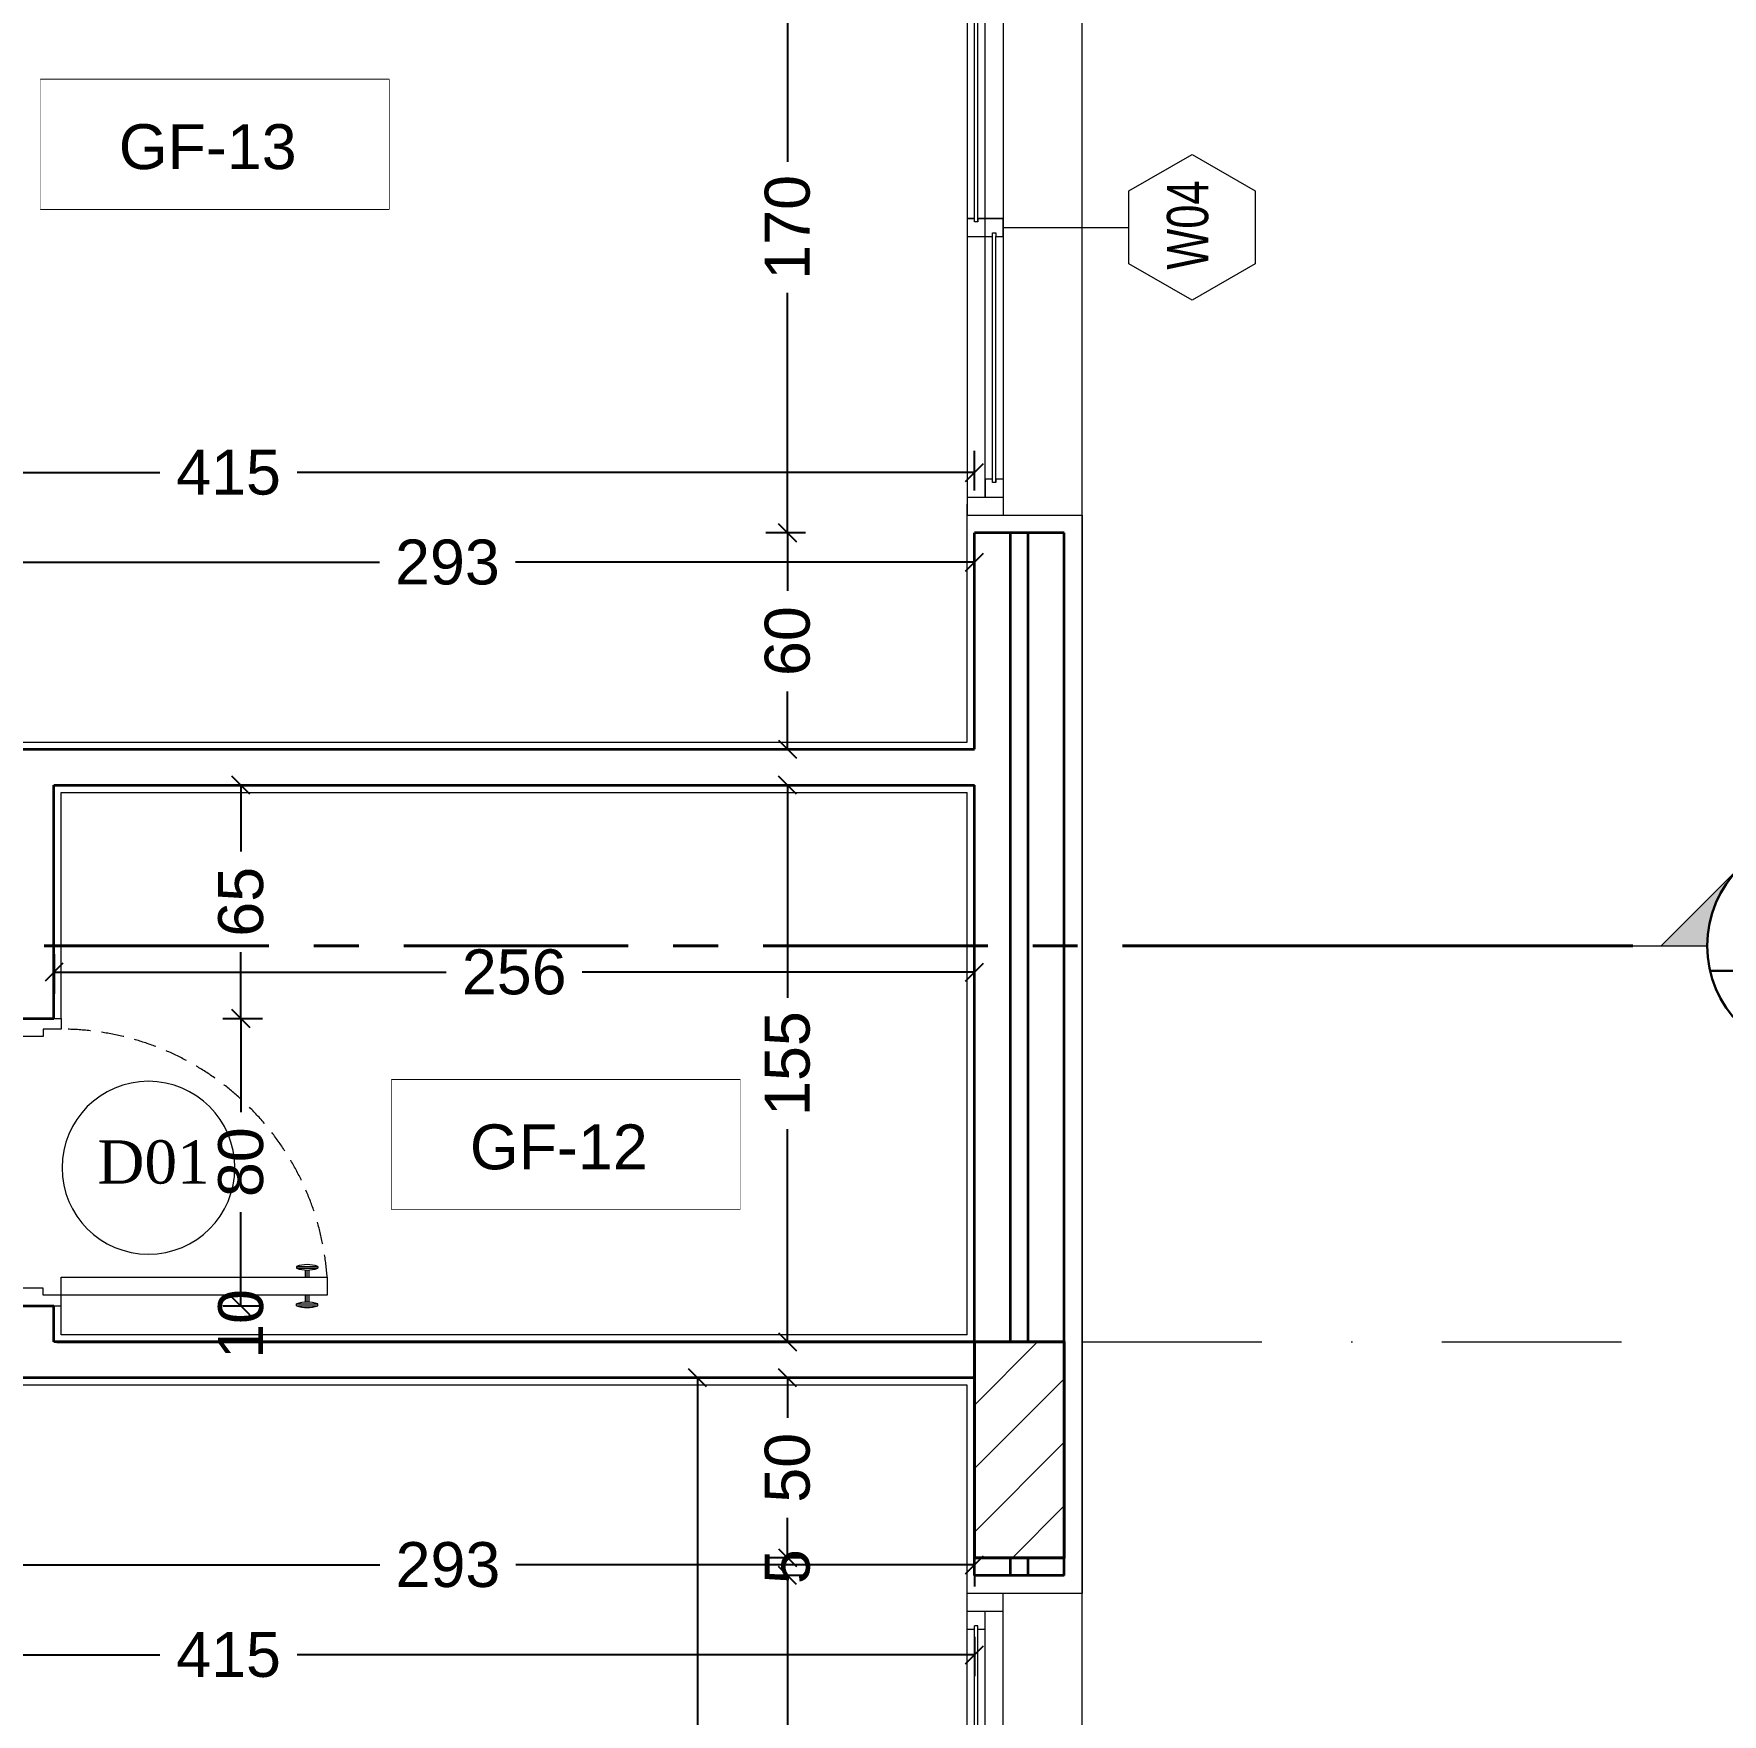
# Model space of a CAD drawing. Header units: inches. Extents: x -580639 to 179052, y 0 to 152898.
# Drawn here: x -328773 to -324075, y 129245 to 133919 of the extents above; entities that cross this region are included whole.
import ezdxf
from ezdxf.enums import TextEntityAlignment as Align

# ---------------------------------------------------------------- set-up
doc = ezdxf.new("R2010")
doc.units = ezdxf.units.IN
doc.header["$LTSCALE"] = 500
doc.header["$MEASUREMENT"] = 0
doc.set_wipeout_variables(frame=1)
for name, pattern in [('CENTER', [2, 1.25, -0.25, 0.25, -0.25]), ('DASHDOTX2', [2, 1, -0.5, 0, -0.5]), ('HIDDEN2', [0.1875, 0.125, -0.0625])]:
    doc.linetypes.add(name, pattern=pattern)
for name, color, linetype, lineweight in [('1ATEXT', 3, 'Continuous', 20), ('A-0.15', 50, 'Continuous', 15), ('A-0.2', 61, 'Continuous', 20), ('A-DOOR', 110, 'Continuous', 13), ('A-wall', 52, 'Continuous', 35), ('col', 4, 'Continuous', 40), ('DIM', 8, 'Continuous', 18), ('fini', 11, 'Continuous', 13), ('ground floor', 8, 'Continuous', 20), ('H-text atribute', 130, 'Continuous', 20), ('Room reference', 50, 'Continuous', 13), ('WIN', 3, 'Continuous', 18)]:
    doc.layers.add(name, color=color, linetype=linetype, lineweight=lineweight)
doc.layers.add('paster', color=40, linetype='Continuous')
doc.layers.add('SYSECTION', color=1, linetype='Continuous')
doc.styles.add('50', font='arial.ttf', dxfattribs={"height": 125})
doc.styles.add('CURENT', font='sanss___.ttf')
doc.styles.add('ROMANS 2', font='times.ttf')
doc.styles.get("Standard").update_dxf_attribs({"font": 'arial.ttf'})
doc.dimstyles.new('DIM', dxfattribs={"dimscale": 50, "dimtxt": 125, "dimasz": 1, "dimexe": 1.2, "dimexo": 1, "dimgap": 1, "dimtad": 0, "dimtoh": 1, "dimdec": 0, "dimlfac": 0.1, "dimrnd": 1, "dimdsep": 46, "dimtxsty": '50', "dimblk": 'OBLIQUE', "dimcen": 0.09, "dimclrt": 8, "dimadec": 0, "dimazin": 0, "dimtfac": 1, "dimtdec": 0, "dimtix": 1, "dimtofl": 0, "dimtmove": 2, "dimatfit": 2, "dimfxl": 1, "dimfxlon": 1, "dimtzin": 0, "dimarcsym": 0})

# ---------------------------------------------------------------- blocks, each defined once
blk = doc.blocks.new('window1')
at = {"layer": 'WIN'}
for p, q in [((0, 0.1), (1.6, 0.1)), ((0, 0), (0, 0.1)), ((0.05, 0), (0.05, 0.1)), ((0.775, 0.03), (0.775, 0.1)), ((0.825, 0.1), (0.775, 0.1)), ((0.775, 0.1), (0.775, 0.05)), ((0.825, 0.08), (0.825, 0.1)), ((0.825, 0.08), (0.825, 0.1)), ((1.5, 0.1), (1.5, 0.08)), ((1.55, 0), (1.55, 0.1)), ((1.55, 0.05), (1.55, 0.1)), ((1.6, 0), (1.6, 0.1)), ((1.55, 0.05), (0.05, 0.05)), ((0.05, 0.05), (0.1, 0.05)), ((0.05, 0), (0.05, 0.05)), ((0.05, 0.05), (0.1, 0.05)), ((0.05, 0), (0.05, 0.05)), ((0.1, 0.05), (0.1, 0.03)), ((0.1, 0.05), (0.1, 0.03)), ((0.825, 0.05), (0.775, 0.05)), ((0.775, 0.05), (0.775, 0.03)), ((0.815, 0.07), (0.815, 0.08)), ((0.815, 0.08), (0.825, 0.08)), ((0.825, 0.07), (0.815, 0.07)), ((1.51, 0.08), (0.825, 0.08)), ((1.51, 0.07), (0.825, 0.07)), ((0.825, 0), (0.825, 0.07)), ((0.825, 0.05), (0.825, 0.07)), ((0.825, 0), (0.825, 0.05)), ((1.5, 0.08), (1.51, 0.08)), ((1.51, 0.07), (1.5, 0.07)), ((1.5, 0.07), (1.5, 0.05)), ((1.5, 0.05), (1.55, 0.05)), ((1.51, 0.08), (1.51, 0.07)), ((0, 0), (1.6, 0)), ((0.785, 0.03), (0.09, 0.03)), ((0.1, 0.03), (0.09, 0.03)), ((0.09, 0.03), (0.09, 0.02)), ((0.1, 0.03), (0.09, 0.03)), ((0.09, 0.03), (0.09, 0.02)), ((0.785, 0.02), (0.09, 0.02)), ((0.09, 0.02), (0.1, 0.02)), ((0.09, 0.02), (0.1, 0.02)), ((0.1, 0.02), (0.1, 0)), ((0.1, 0.02), (0.1, 0)), ((0.775, 0.03), (0.785, 0.03)), ((0.775, 0), (0.775, 0.02)), ((0.785, 0.02), (0.775, 0.02)), ((0.775, 0.02), (0.775, 0)), ((0.775, 0), (0.825, 0)), ((0.785, 0.03), (0.785, 0.02)), ((0.1, 0), (0.05, 0)), ((0.1, 0), (0.05, 0)), ((1.5999, 0), (1.5699, 0))]:
    blk.add_line(p, q, dxfattribs=at)
blk = doc.blocks.new('win')
at = {"layer": 'WIN'}
for p, q in [((-725, 35), (675, 35)), ((-725, 35), (-725, -65)), ((-675, 35), (-675, -65)), ((-635, 15), (-40, 15)), ((-635, 15), (-635, 5)), ((-635, 5), (-50, 5)), ((-635, 5), (-40, 5)), ((-625, 35), (-625, 15)), ((-625, 5), (-625, -15)), ((-50, 15), (-50, 35)), ((-50, -65), (-50, 5)), ((-40, 5), (-40, 15)), ((0, -35), (0, 35)), ((625, 35), (625, -65)), ((675, 35), (675, -65)), ((-675, -15), (-50, -15)), ((-50, -15), (625, -15)), ((-10, -35), (585, -35)), ((-10, -35), (585, -35)), ((-10, -45), (-10, -35)), ((-10, -45), (585, -45)), ((0, -65), (0, -45)), ((575, -15), (575, -35)), ((575, -45), (575, -65)), ((585, -35), (585, -45)), ((-725, -65), (675, -65))]:
    blk.add_line(p, q, dxfattribs=at)
blk = doc.blocks.new('_Oblique')
at = {"color": 0, "linetype": 'ByBlock', "lineweight": -2}
blk.add_line((-0.5, -0.5), (0.5, 0.5), dxfattribs=at)
blk = doc.blocks.new('*D1108')
at = {"layer": 'Defpoints', "color": 0, "transparency": 16777216}
for p in [(-326155.7, 134230.5), (-326675.7, 132530.5), (-326155.7, 132530.5)]:
    blk.add_point(p, dxfattribs=at)
at = {"layer": 'DIM', "color": 0, "lineweight": -2, "transparency": 16777216}
for p, q in [((-326625.7, 134230.5), (-326735.7, 134230.5)), ((-326675.7, 134230.5), (-326675.7, 133562.5)), ((-326675.7, 132530.5), (-326675.7, 133198.5)), ((-326625.7, 132530.5), (-326735.7, 132530.5))]:
    blk.add_line(p, q, dxfattribs=at)
at = {"layer": 'DIM', "color": 0, "lineweight": -2, "transparency": 16777216, "xscale": 50, "yscale": 50, "zscale": 50}
for p, rotation in [((-326675.7, 134230.5), 90), ((-326675.7, 132530.5), 270)]:
    blk.add_blockref('_Oblique', p, dxfattribs=dict(at, rotation=rotation))
at = {"layer": 'DIM', "color": 8, "transparency": 16777216, "insert": (-326675.7, 133380.5), "char_height": 125, "attachment_point": 5, "rotation": 90, "style": '50'}
blk.add_mtext('170', dxfattribs=at)
blk = doc.blocks.new('*D1109')
at = {"layer": 'Defpoints', "color": 0, "transparency": 16777216}
for p in [(-326675.7, 132530.5), (-326155.7, 132530.5), (-326155.7, 131928.9)]:
    blk.add_point(p, dxfattribs=at)
at = {"layer": 'DIM', "color": 0, "lineweight": -2, "transparency": 16777216}
for p, q in [((-326625.7, 132530.5), (-326735.7, 132530.5)), ((-326675.7, 132530.5), (-326675.7, 132369.3)), ((-326675.7, 131928.9), (-326675.7, 132090)), ((-326625.7, 131928.9), (-326735.7, 131928.9))]:
    blk.add_line(p, q, dxfattribs=at)
at = {"layer": 'DIM', "color": 0, "lineweight": -2, "transparency": 16777216, "xscale": 50, "yscale": 50, "zscale": 50}
for p, rotation in [((-326675.7, 132530.5), 90), ((-326675.7, 131928.9), 270)]:
    blk.add_blockref('_Oblique', p, dxfattribs=dict(at, rotation=rotation))
at = {"layer": 'DIM', "color": 8, "transparency": 16777216, "insert": (-326675.7, 132229.7), "char_height": 125, "attachment_point": 5, "rotation": 90, "style": '50'}
blk.add_mtext('60', dxfattribs=at)
blk = doc.blocks.new('*D1110')
at = {"layer": 'Defpoints', "color": 0, "transparency": 16777216}
for p in [(-329087.9, 132448.9), (-329087.9, 131928.9), (-326155.7, 131928.9)]:
    blk.add_point(p, dxfattribs=at)
at = {"layer": 'DIM', "color": 0, "lineweight": -2, "transparency": 16777216}
for p, q in [((-329087.9, 132398.9), (-329087.9, 132508.9)), ((-326155.7, 132398.9), (-326155.7, 132508.9)), ((-329087.9, 132448.9), (-327811, 132448.9)), ((-326155.7, 132448.9), (-327432.7, 132448.9))]:
    blk.add_line(p, q, dxfattribs=at)
at = {"layer": 'DIM', "color": 0, "lineweight": -2, "transparency": 16777216, "xscale": 50, "yscale": 50, "zscale": 50, "rotation": 180}
blk.add_blockref('_Oblique', (-329087.9, 132448.9), dxfattribs=at)
at = {"layer": 'DIM', "color": 0, "lineweight": -2, "transparency": 16777216, "xscale": 50, "yscale": 50, "zscale": 50}
blk.add_blockref('_Oblique', (-326155.7, 132448.9), dxfattribs=at)
at = {"layer": 'DIM', "color": 8, "transparency": 16777216, "insert": (-327621.8, 132448.9), "char_height": 125, "attachment_point": 5, "style": '50'}
blk.add_mtext('293', dxfattribs=at)
blk = doc.blocks.new('*D1090')
at = {"layer": 'Defpoints', "color": 0, "transparency": 16777216}
for p in [(-330305.7, 132698.9), (-330305.7, 131928.9), (-326155.7, 131928.9)]:
    blk.add_point(p, dxfattribs=at)
at = {"layer": 'DIM', "color": 0, "lineweight": -2, "transparency": 16777216}
for p, q in [((-330305.7, 132648.9), (-330305.7, 132758.9)), ((-326155.7, 132648.9), (-326155.7, 132758.9)), ((-330305.7, 132698.9), (-328421.8, 132698.9)), ((-326155.7, 132698.9), (-328039.6, 132698.9))]:
    blk.add_line(p, q, dxfattribs=at)
at = {"layer": 'DIM', "color": 0, "lineweight": -2, "transparency": 16777216, "xscale": 50, "yscale": 50, "zscale": 50, "rotation": 180}
blk.add_blockref('_Oblique', (-330305.7, 132698.9), dxfattribs=at)
at = {"layer": 'DIM', "color": 0, "lineweight": -2, "transparency": 16777216, "xscale": 50, "yscale": 50, "zscale": 50}
blk.add_blockref('_Oblique', (-326155.7, 132698.9), dxfattribs=at)
at = {"layer": 'DIM', "color": 8, "transparency": 16777216, "insert": (-328230.7, 132698.9), "char_height": 125, "attachment_point": 5, "style": '50'}
blk.add_mtext('415', dxfattribs=at)
blk = doc.blocks.new('*D1113')
at = {"layer": 'Defpoints', "color": 0, "transparency": 16777216}
for p in [(-328716.3, 131828.9), (-326155.7, 131828.9), (-328716.3, 131308.9)]:
    blk.add_point(p, dxfattribs=at)
at = {"layer": 'DIM', "color": 0, "lineweight": -2, "transparency": 16777216}
for p, q in [((-328716.3, 131358.9), (-328716.3, 131248.9)), ((-326155.7, 131358.9), (-326155.7, 131248.9)), ((-328716.3, 131308.9), (-327625.1, 131308.9)), ((-326155.7, 131308.9), (-327246.9, 131308.9))]:
    blk.add_line(p, q, dxfattribs=at)
at = {"layer": 'DIM', "color": 0, "lineweight": -2, "transparency": 16777216, "xscale": 50, "yscale": 50, "zscale": 50, "rotation": 180}
blk.add_blockref('_Oblique', (-328716.3, 131308.9), dxfattribs=at)
at = {"layer": 'DIM', "color": 0, "lineweight": -2, "transparency": 16777216, "xscale": 50, "yscale": 50, "zscale": 50}
blk.add_blockref('_Oblique', (-326155.7, 131308.9), dxfattribs=at)
at = {"layer": 'DIM', "color": 8, "transparency": 16777216, "insert": (-327436, 131308.9), "char_height": 125, "attachment_point": 5, "style": '50'}
blk.add_mtext('256', dxfattribs=at)
blk = doc.blocks.new('*D1114')
at = {"layer": 'Defpoints', "color": 0, "transparency": 16777216}
for p in [(-326675.7, 131828.9), (-326155.7, 131828.9), (-326155.7, 130280.5)]:
    blk.add_point(p, dxfattribs=at)
at = {"layer": 'DIM', "color": 0, "lineweight": -2, "transparency": 16777216}
for p, q in [((-326625.7, 131828.9), (-326735.7, 131828.9)), ((-326675.7, 131828.9), (-326675.7, 131237.4)), ((-326675.7, 130280.5), (-326675.7, 130872)), ((-326625.7, 130280.5), (-326735.7, 130280.5))]:
    blk.add_line(p, q, dxfattribs=at)
at = {"layer": 'DIM', "color": 0, "lineweight": -2, "transparency": 16777216, "xscale": 50, "yscale": 50, "zscale": 50}
for p, rotation in [((-326675.7, 131828.9), 90), ((-326675.7, 130280.5), 270)]:
    blk.add_blockref('_Oblique', p, dxfattribs=dict(at, rotation=rotation))
at = {"layer": 'DIM', "color": 8, "transparency": 16777216, "insert": (-326675.7, 131054.7), "char_height": 125, "attachment_point": 5, "rotation": 90, "style": '50'}
blk.add_mtext('155', dxfattribs=at)
blk = doc.blocks.new('*D1115')
at = {"layer": 'Defpoints', "color": 0, "transparency": 16777216}
for p in [(-328716.3, 131828.9), (-328196.3, 131828.9), (-328716.3, 131180.5)]:
    blk.add_point(p, dxfattribs=at)
at = {"layer": 'DIM', "color": 0, "lineweight": -2, "transparency": 16777216}
for p, q in [((-328246.3, 131828.9), (-328136.3, 131828.9)), ((-328196.3, 131828.9), (-328196.3, 131645)), ((-328196.3, 131180.5), (-328196.3, 131364.3)), ((-328246.3, 131180.5), (-328136.3, 131180.5))]:
    blk.add_line(p, q, dxfattribs=at)
at = {"layer": 'DIM', "color": 0, "lineweight": -2, "transparency": 16777216, "xscale": 50, "yscale": 50, "zscale": 50}
for p, rotation in [((-328196.3, 131828.9), 90), ((-328196.3, 131180.5), 270)]:
    blk.add_blockref('_Oblique', p, dxfattribs=dict(at, rotation=rotation))
at = {"layer": 'DIM', "color": 8, "transparency": 16777216, "insert": (-328196.3, 131504.7), "char_height": 125, "attachment_point": 5, "rotation": 90, "style": '50'}
blk.add_mtext('65', dxfattribs=at)
blk = doc.blocks.new('*D1116')
at = {"layer": 'Defpoints', "color": 0, "transparency": 16777216}
for p in [(-328696.3, 131180.5), (-328196.3, 131180.5), (-328696.3, 130380.5)]:
    blk.add_point(p, dxfattribs=at)
at = {"layer": 'DIM', "color": 0, "lineweight": -2, "transparency": 16777216}
for p, q in [((-328246.3, 131180.5), (-328136.3, 131180.5)), ((-328196.3, 131180.5), (-328196.3, 130919.9)), ((-328196.3, 130380.5), (-328196.3, 130641.1)), ((-328246.3, 130380.5), (-328136.3, 130380.5))]:
    blk.add_line(p, q, dxfattribs=at)
at = {"layer": 'DIM', "color": 0, "lineweight": -2, "transparency": 16777216, "xscale": 50, "yscale": 50, "zscale": 50}
for p, rotation in [((-328196.3, 131180.5), 90), ((-328196.3, 130380.5), 270)]:
    blk.add_blockref('_Oblique', p, dxfattribs=dict(at, rotation=rotation))
at = {"layer": 'DIM', "color": 8, "transparency": 16777216, "insert": (-328196.3, 130780.5), "char_height": 125, "attachment_point": 5, "rotation": 90, "style": '50'}
blk.add_mtext('80', dxfattribs=at)
blk = doc.blocks.new('*D1117')
at = {"layer": 'Defpoints', "color": 0, "transparency": 16777216}
for p in [(-328716.3, 130380.5), (-328196.3, 130380.5), (-328716.3, 130280.5)]:
    blk.add_point(p, dxfattribs=at)
at = {"layer": 'DIM', "color": 0, "lineweight": -2, "transparency": 16777216}
for p, q in [((-328246.3, 130380.5), (-328136.3, 130380.5)), ((-328246.3, 130280.5), (-328136.3, 130280.5))]:
    blk.add_line(p, q, dxfattribs=at)
at = {"layer": 'DIM', "color": 8, "transparency": 16777216, "insert": (-328196.3, 130330.5), "char_height": 125, "attachment_point": 5, "rotation": 90, "style": '50'}
blk.add_mtext('10', dxfattribs=at)
blk = doc.blocks.new('*D1122')
at = {"layer": 'Defpoints', "color": 0, "transparency": 16777216}
for p in [(-326675.7, 129630.5), (-326155.7, 129630.5), (-326155.7, 128130.5)]:
    blk.add_point(p, dxfattribs=at)
at = {"layer": 'DIM', "color": 0, "lineweight": -2, "transparency": 16777216}
for p, q in [((-326625.7, 129630.5), (-326735.7, 129630.5)), ((-326675.7, 129630.5), (-326675.7, 129062.5)), ((-326675.7, 128130.5), (-326675.7, 128698.5)), ((-326625.7, 128130.5), (-326735.7, 128130.5))]:
    blk.add_line(p, q, dxfattribs=at)
at = {"layer": 'DIM', "color": 0, "lineweight": -2, "transparency": 16777216, "xscale": 50, "yscale": 50, "zscale": 50}
for p, rotation in [((-326675.7, 129630.5), 90), ((-326675.7, 128130.5), 270)]:
    blk.add_blockref('_Oblique', p, dxfattribs=dict(at, rotation=rotation))
at = {"layer": 'DIM', "color": 8, "transparency": 16777216, "insert": (-326675.7, 128880.5), "char_height": 125, "attachment_point": 5, "rotation": 90, "style": '50'}
blk.add_mtext('150', dxfattribs=at)
blk = doc.blocks.new('*D1123')
at = {"layer": 'Defpoints', "color": 0, "transparency": 16777216}
for p in [(-326675.7, 129680.5), (-326155.7, 129680.5), (-326155.7, 129630.5)]:
    blk.add_point(p, dxfattribs=at)
at = {"layer": 'DIM', "color": 0, "lineweight": -2, "transparency": 16777216}
for p, q in [((-326625.7, 129680.5), (-326735.7, 129680.5)), ((-326625.7, 129630.5), (-326735.7, 129630.5))]:
    blk.add_line(p, q, dxfattribs=at)
at = {"layer": 'DIM', "color": 8, "transparency": 16777216, "insert": (-326675.7, 129655.5), "char_height": 125, "attachment_point": 5, "rotation": 90, "style": '50'}
blk.add_mtext('5', dxfattribs=at)
blk = doc.blocks.new('*D1124')
at = {"layer": 'Defpoints', "color": 0, "transparency": 16777216}
for p in [(-326675.7, 130180.5), (-326155.7, 130180.5), (-326155.7, 129680.5)]:
    blk.add_point(p, dxfattribs=at)
at = {"layer": 'DIM', "color": 0, "lineweight": -2, "transparency": 16777216}
for p, q in [((-326625.7, 130180.5), (-326735.7, 130180.5)), ((-326675.7, 130180.5), (-326675.7, 130069.8)), ((-326675.7, 129680.5), (-326675.7, 129791.2)), ((-326625.7, 129680.5), (-326735.7, 129680.5))]:
    blk.add_line(p, q, dxfattribs=at)
at = {"layer": 'DIM', "color": 0, "lineweight": -2, "transparency": 16777216, "xscale": 50, "yscale": 50, "zscale": 50}
for p, rotation in [((-326675.7, 130180.5), 90), ((-326675.7, 129680.5), 270)]:
    blk.add_blockref('_Oblique', p, dxfattribs=dict(at, rotation=rotation))
at = {"layer": 'DIM', "color": 8, "transparency": 16777216, "insert": (-326675.7, 129930.5), "char_height": 125, "attachment_point": 5, "rotation": 90, "style": '50'}
blk.add_mtext('50', dxfattribs=at)
blk = doc.blocks.new('*D1092')
at = {"layer": 'Defpoints', "color": 0, "transparency": 16777216}
for p in [(-326925.7, 130180.5), (-326155.7, 130180.5), (-326155.7, 126630.5)]:
    blk.add_point(p, dxfattribs=at)
at = {"layer": 'DIM', "color": 0, "lineweight": -2, "transparency": 16777216}
for p, q in [((-326875.7, 130180.5), (-326985.7, 130180.5)), ((-326925.7, 130180.5), (-326925.7, 128594)), ((-326925.7, 126630.5), (-326925.7, 128217)), ((-326875.7, 126630.5), (-326985.7, 126630.5))]:
    blk.add_line(p, q, dxfattribs=at)
at = {"layer": 'DIM', "color": 0, "lineweight": -2, "transparency": 16777216, "xscale": 50, "yscale": 50, "zscale": 50}
for p, rotation in [((-326925.7, 130180.5), 90), ((-326925.7, 126630.5), 270)]:
    blk.add_blockref('_Oblique', p, dxfattribs=dict(at, rotation=rotation))
at = {"layer": 'DIM', "color": 8, "transparency": 16777216, "insert": (-326925.7, 128405.5), "char_height": 125, "attachment_point": 5, "rotation": 90, "style": '50'}
blk.add_mtext('355', dxfattribs=at)
blk = doc.blocks.new('*D1125')
at = {"layer": 'Defpoints', "color": 0, "transparency": 16777216}
for p in [(-329084.9, 130180.5), (-326155.7, 130180.5), (-329084.9, 129660.5)]:
    blk.add_point(p, dxfattribs=at)
at = {"layer": 'DIM', "color": 0, "lineweight": -2, "transparency": 16777216}
for p, q in [((-329084.9, 129710.5), (-329084.9, 129600.5)), ((-326155.7, 129710.5), (-326155.7, 129600.5)), ((-329084.9, 129660.5), (-327809.4, 129660.5)), ((-326155.7, 129660.5), (-327431.1, 129660.5))]:
    blk.add_line(p, q, dxfattribs=at)
at = {"layer": 'DIM', "color": 0, "lineweight": -2, "transparency": 16777216, "xscale": 50, "yscale": 50, "zscale": 50, "rotation": 180}
blk.add_blockref('_Oblique', (-329084.9, 129660.5), dxfattribs=at)
at = {"layer": 'DIM', "color": 0, "lineweight": -2, "transparency": 16777216, "xscale": 50, "yscale": 50, "zscale": 50}
blk.add_blockref('_Oblique', (-326155.7, 129660.5), dxfattribs=at)
at = {"layer": 'DIM', "color": 8, "transparency": 16777216, "insert": (-327620.3, 129660.5), "char_height": 125, "attachment_point": 5, "style": '50'}
blk.add_mtext('293', dxfattribs=at)
blk = doc.blocks.new('*D1128')
at = {"layer": 'Defpoints', "color": 0, "transparency": 16777216}
for p in [(-326155.7, 129630.5), (-330305.7, 129480.5), (-330305.7, 129410.5)]:
    blk.add_point(p, dxfattribs=at)
at = {"layer": 'DIM', "color": 0, "lineweight": -2, "transparency": 16777216}
for p, q in [((-326155.7, 129460.5), (-326155.7, 129350.5)), ((-330305.7, 129430.5), (-330305.7, 129350.5)), ((-330305.7, 129410.5), (-328421.8, 129410.5)), ((-326155.7, 129410.5), (-328039.6, 129410.5))]:
    blk.add_line(p, q, dxfattribs=at)
at = {"layer": 'DIM', "color": 0, "lineweight": -2, "transparency": 16777216, "xscale": 50, "yscale": 50, "zscale": 50, "rotation": 180}
blk.add_blockref('_Oblique', (-330305.7, 129410.5), dxfattribs=at)
at = {"layer": 'DIM', "color": 0, "lineweight": -2, "transparency": 16777216, "xscale": 50, "yscale": 50, "zscale": 50}
blk.add_blockref('_Oblique', (-326155.7, 129410.5), dxfattribs=at)
at = {"layer": 'DIM', "color": 8, "transparency": 16777216, "insert": (-328230.7, 129410.5), "char_height": 125, "attachment_point": 5, "style": '50'}
blk.add_mtext('415', dxfattribs=at)
blk = doc.blocks.new('WIND')
at = {"layer": 'Room reference', "ltscale": 1000}
blk.add_lwpolyline([(0.4025, -0.0018), (0.2969, 0.1812), (0.0857, 0.1812), (-0.0199, -0.0018), (0.0857, -0.1847), (0.2969, -0.1847)], close=True, dxfattribs=at)
blk.add_attdef('001', text='', height=0.12, dxfattribs=at).set_placement((0.1979, 0.0114), align=Align.MIDDLE_CENTER)
blk = doc.blocks.new('DOOR SYME')
at = {"layer": 'Room reference'}
blk.add_circle((0, 0), 240.4, dxfattribs=at)
at = {"layer": 'Room reference', "style": 'ROMANS 2'}
blk.add_attdef('D01', (-144.8, -44), '', height=120.2, rotation=360, dxfattribs=at)
blk = doc.blocks.new('SYSECTON011')
at = {"layer": '1ATEXT'}
h = blk.add_hatch(color=256, dxfattribs=at)
edge = h.paths.add_edge_path()
edge.add_ellipse((128.37, 0), major_axis=(0, -21.89), ratio=1, start_angle=90.0017, end_angle=270.0017)
edge.add_line((106.48, 0), (97.33, 0))
edge.add_line((97.33, 0), (128.37, 31.04))
edge.add_line((128.37, 31.04), (159.4, 0))
edge.add_line((159.4, 0), (150.26, 0))
for p, q in [((97.33, 0), (128.37, 31.04)), ((159.4, 0), (128.37, 31.04)), ((91.73, 0), (106.48, 0)), ((150.26, 0), (159.4, 0))]:
    blk.add_line(p, q, dxfattribs=at)
at = {"layer": '1ATEXT', "linetype": 'CENTER', "lineweight": 40}
blk.add_line((0, 0), (91.73, 0), dxfattribs=at)
at = {"layer": '1ATEXT', "color": 4, "lineweight": 30}
blk.add_line((107.03, -4.92), (149.7, -4.92), dxfattribs=at)
blk.add_ellipse((128.37, 0), major_axis=(0, -21.89), ratio=1, start_param=-1.570767, end_param=4.712418, dxfattribs=at)
at = {"layer": '1ATEXT', "color": 4, "style": 'CURENT'}
for tag, height, p in [('A', 18, (127.41, 8.43)), ('AR000', 8, (128.34, -9.81))]:
    blk.add_attdef(tag, text='', height=height, dxfattribs=at).set_placement(p, align=Align.MIDDLE)
blk = doc.blocks.new('SECTIO B-B')
at = {"layer": 'col', "linetype": 'CENTER'}
blk.add_line((-18370, 0), (-1746.5, 0), dxfattribs=at)
at = {"layer": 'SYSECTION'}
ref = blk.add_blockref('SYSECTON011', (-2238.8, 0), dxfattribs=dict(at, xscale=14.04466159001456, yscale=14.04466159001456, zscale=14.04466159001456))
ref.add_attrib('A', 'B', dxfattribs={"color": 4, "height": 252.8, "style": 'CURENT'}).set_placement((-449.4, 118.4), align=Align.MIDDLE)
ref.add_attrib('AR000', 'A-9', dxfattribs={"color": 4, "height": 112.36, "style": 'CURENT'}).set_placement((-436.3, -137.7), align=Align.MIDDLE)

msp = doc.modelspace()

# ---------------------------------------------------------------- hatches: boundary and pattern name
at = {"layer": 'DIM', "transparency": 33554503}
h = msp.add_hatch(dxfattribs=at)
h.set_pattern_fill('ANSI31', color=256, scale=1000)
h.paths.add_polyline_path([(-329805.714, 135380.485), (-330405.714, 135380.485), (-330405.714, 135130.485), (-329805.714, 135130.485)])
h.paths.add_polyline_path([(-325905.714, 135380.485), (-326155.714, 135380.485), (-326155.714, 134780.485), (-325905.714, 134780.485)])
h.paths.add_polyline_path([(-325905.714, 130280.485), (-326155.714, 130280.485), (-326155.714, 129680.485), (-325905.714, 129680.485)])
h.paths.add_polyline_path([(-325905.714, 126630.485), (-326505.714, 126630.485), (-326505.714, 126380.485), (-325905.714, 126380.485)])
h.paths.add_polyline_path([(-329805.714, 126630.485), (-330405.714, 126630.485), (-330405.714, 126380.485), (-329805.714, 126380.485)])
h.paths.add_polyline_path([(-335805.714, 126630.485), (-336405.714, 126630.485), (-336405.714, 126380.485), (-335805.714, 126380.485)])

# ---------------------------------------------------------------- linework, layer by layer
at = {"layer": 'A-0.15'}
msp.add_line((-325855.714, 132580.485), (-325855.714, 134180.485), dxfattribs=at)
at = {"layer": 'A-0.2'}
msp.add_line((-325855.714, 128180.485), (-325855.714, 129580.485), dxfattribs=at)
at = {"layer": 'A-DOOR'}
for p, q in [((-328042.057, 130490.488), (-328042.057, 130485.488)), ((-328042.057, 130490.488), (-327982.057, 130490.48)), ((-328042.057, 130485.488), (-327982.057, 130485.48)), ((-328016.56, 130460.485), (-328016.558, 130480.594)), ((-328011.56, 130460.484), (-328011.558, 130480.486)), ((-328006.56, 130460.484), (-328006.558, 130480.647)), ((-327982.057, 130490.48), (-327982.057, 130485.48)), ((-328016.569, 130391.155), (-328016.566, 130411.265)), ((-328011.569, 130391.263), (-328011.566, 130411.264)), ((-328006.569, 130391.1), (-328006.566, 130411.263)), ((-328042.07, 130381.268), (-328042.069, 130386.268)), ((-328042.07, 130381.268), (-327982.07, 130381.26)), ((-328042.069, 130386.268), (-327982.069, 130386.26)), ((-327982.07, 130381.26), (-327982.069, 130386.26))]:
    msp.add_line(p, q, dxfattribs=at)
for points in [[(-328696.314, 131180.485), (-328696.314, 131150.485), (-328746.314, 131150.485), (-328746.314, 131130.485), (-328836.314, 131130.485), (-328836.314, 131180.485), (-328696.314, 131180.485)], [(-328696.314, 130380.485), (-328696.314, 130410.485), (-328746.314, 130410.485), (-328746.314, 130430.485), (-328836.314, 130430.485), (-328836.314, 130380.485), (-328696.314, 130380.485)]]:
    msp.add_lwpolyline(points, dxfattribs=at)
msp.add_lwpolyline([(-328696.314, 130460.485), (-327956.314, 130460.485), (-327956.314, 130410.485), (-328696.314, 130410.485)], close=True, dxfattribs=at)
at = {"layer": 'A-DOOR', "linetype": 'HIDDEN2'}
msp.add_arc((-328697.553, 130407.345), 743.141, 4.100595, 89.904471, dxfattribs=at)
at = {"layer": 'A-DOOR'}
for centre, start, end in [((-328012.068, 130402.984), 71.067969, 108.917258), ((-328012.046, 130572.984), 251.067969, 288.917258), ((-328012.059, 130468.764), 251.067969, 288.917258), ((-328012.081, 130298.764), 71.067969, 108.917258)]:
    msp.add_arc(centre, 92.5, start, end, dxfattribs=at)
at = {"layer": 'A-wall'}
for p, q in [((-326155.714, 131928.885), (-326155.714, 132530.485)), ((-325905.714, 132530.485), (-326155.714, 132530.485)), ((-326055.714, 130280.485), (-326055.714, 132530.485)), ((-326005.714, 130280.485), (-326005.714, 132530.485)), ((-325905.714, 129630.485), (-325905.714, 132530.485)), ((-329087.914, 131928.885), (-326155.714, 131928.885)), ((-328716.314, 131828.885), (-326155.714, 131828.885)), ((-328716.314, 131180.485), (-328716.314, 131828.885)), ((-326155.714, 130280.485), (-326155.714, 131828.885)), ((-328816.314, 131180.485), (-328716.314, 131180.485)), ((-326155.714, 130280.485), (-326155.714, 130805.785)), ((-325905.714, 129630.485), (-325905.714, 130805.785)), ((-325905.714, 129630.485), (-325905.714, 130805.785)), ((-328816.314, 130380.485), (-328716.314, 130380.485)), ((-328716.314, 130280.485), (-328716.314, 130380.485)), ((-326155.714, 130280.485), (-328716.314, 130280.485)), ((-328708.514, 130280.485), (-326155.714, 130280.485)), ((-326155.714, 130180.485), (-329084.856, 130180.485)), ((-326155.714, 129630.485), (-326155.714, 130180.485)), ((-326155.714, 129630.485), (-326155.714, 130180.485)), ((-326055.714, 129630.485), (-326055.714, 129680.485)), ((-326005.714, 129630.485), (-326005.714, 129680.485)), ((-326005.714, 129630.485), (-326005.714, 129680.485)), ((-325905.714, 129630.485), (-326155.714, 129630.485))]:
    msp.add_line(p, q, dxfattribs=at)
at = {"layer": 'col'}
msp.add_lwpolyline([(-326155.714, 129680.485), (-326155.714, 130280.485), (-325905.714, 130280.485), (-325905.714, 129680.485)], close=True, dxfattribs=at)
at = {"layer": 'fini'}
for p, q in [((-326175.714, 132530.485), (-326175.714, 132580.485)), ((-326175.714, 132580.485), (-325855.714, 132580.485)), ((-325855.714, 132580.485), (-325855.714, 129580.485)), ((-326175.714, 131948.885), (-326175.714, 132530.485)), ((-329087.914, 131948.885), (-326175.714, 131948.885)), ((-328696.314, 131808.885), (-326175.714, 131808.885)), ((-328696.314, 131180.485), (-328696.314, 131808.885)), ((-326175.714, 130300.485), (-326175.714, 131808.885)), ((-326005.714, 130280.485), (-326005.714, 130805.785)), ((-328696.314, 130300.485), (-328696.314, 130380.485)), ((-326175.714, 130300.485), (-328696.314, 130300.485)), ((-326175.714, 130160.485), (-329084.856, 130160.485)), ((-326175.714, 129605.485), (-326175.714, 130160.485)), ((-326175.714, 129580.485), (-326175.714, 129605.485)), ((-325855.714, 129580.485), (-326175.714, 129580.485))]:
    msp.add_line(p, q, dxfattribs=at)
at = {"layer": 'ground floor', "linetype": 'DASHDOTX2'}
msp.add_line((-325855.714, 130280.485), (-324196.453, 130280.485), dxfattribs=at)
at = {"layer": 'Room reference'}
msp.add_line((-326075.714, 133380.48), (-325725.714, 133380.48), dxfattribs=at)
for points in [[(-328753.868, 133431.363), (-327784.018, 133431.363), (-327784.018, 133791.363), (-328753.868, 133791.363)], [(-327777.073, 130649.445), (-326807.223, 130649.445), (-326807.223, 131009.445), (-327777.073, 131009.445)]]:
    msp.add_lwpolyline(points, close=True, dxfattribs=at)

# ---------------------------------------------------------------- block references
at = {"layer": 'fini', "xscale": -1, "rotation": 270}
msp.add_blockref('win', (-326110.714, 128905.485), dxfattribs=at)
at = {"layer": 'paster', "xscale": 1000, "yscale": 1000, "zscale": 1000, "rotation": 270}
msp.add_blockref('window1', (-326175.714, 134180.485), dxfattribs=at)
at = {"layer": 'Room reference'}
ref = msp.add_blockref('WIND', (-325551.807, 133564.153, 0), dxfattribs=dict(at, xscale=-959.999999999861, yscale=959.999999999861, zscale=959.999999999861, rotation=90.00000675015978))
ref.add_attrib('001', 'W04', dxfattribs={"layer": 'H-text atribute', "ltscale": 1000, "height": 115.2, "rotation": 90.000007, "width": 0.75}).set_placement((-325562.713, 133386.999, 0), align=Align.MIDDLE_CENTER)
at = {"layer": 'Room reference', "color": 2}
ref = msp.add_blockref('DOOR SYME', (-328453.612, 130764.967), dxfattribs=dict(at, xscale=-1))
ref.add_attrib('D01', 'D01', (-328595.835, 130720.993), dxfattribs={"height": 120.211, "style": 'ROMANS 2'})

# ---------------------------------------------------------------- dimensions: what is measured, and where the dimension line sits
at = {"layer": 'DIM'}
for base, p1, p2, angle, picture, middle in [((-326675.714, 132530.485), (-326155.714, 134230.485), (-326155.714, 132530.485), 90, '*D1108', (-326675.714, 133380.485)), ((-330305.714, 132698.885), (-326155.714, 131928.885), (-330305.714, 131928.885), 180, '*D1090', (-328230.714, 132698.885)), ((-329087.914, 132448.885), (-326155.714, 131928.885), (-329087.914, 131928.885), 180, '*D1110', (-327621.814, 132448.885)), ((-326675.714, 132530.485), (-326155.714, 131928.885), (-326155.714, 132530.485), 90, '*D1109', (-326675.714, 132229.685)), ((-328716.314, 131308.885), (-326155.714, 131828.885), (-328716.314, 131828.885), 180, '*D1113', (-327436.014, 131308.885)), ((-328196.314, 131828.885), (-328716.314, 131180.485), (-328716.314, 131828.885), 90, '*D1115', (-328196.314, 131504.685)), ((-326675.714, 131828.885), (-326155.714, 130280.485), (-326155.714, 131828.885), 90, '*D1114', (-326675.714, 131054.685)), ((-328196.314, 131180.485), (-328696.314, 130380.485), (-328696.314, 131180.485), 90, '*D1116', (-328196.314, 130780.485)), ((-328196.314, 130380.485), (-328716.314, 130280.485), (-328716.314, 130380.485), 90, '*D1117', (-328196.314, 130330.485)), ((-329084.856, 129660.485), (-326155.714, 130180.485), (-329084.856, 130180.485), 180, '*D1125', (-327620.285, 129660.485)), ((-326925.714, 130180.485), (-326155.714, 126630.485), (-326155.714, 130180.485), 90, '*D1092', (-326925.714, 128405.485)), ((-326675.714, 130180.485), (-326155.714, 129680.485), (-326155.714, 130180.485), 90, '*D1124', (-326675.714, 129930.485)), ((-326675.714, 129680.485), (-326155.714, 129630.485), (-326155.714, 129680.485), 90, '*D1123', (-326675.714, 129655.485)), ((-326675.714, 129630.485), (-326155.714, 128130.485), (-326155.714, 129630.485), 90, '*D1122', (-326675.714, 128880.485)), ((-330305.714, 129410.485), (-326155.714, 129630.485), (-330305.714, 129480.485), 180, '*D1128', (-328230.714, 129410.485))]:
    dim = msp.add_linear_dim(base=base, p1=p1, p2=p2, angle=angle, dimstyle='DIM', dxfattribs=at)
    dim.commit()
    dim.dimension.update_dxf_attribs({"geometry": picture, "text_midpoint": middle})

# ---------------------------------------------------------------- next in the draw order: wipeouts: each hides what was drawn before it
for points in [[(-327784.018, 133431.363), (-327784.018, 133791.363), (-328753.868, 133791.363), (-328753.868, 133431.363)], [(-326807.223, 130649.445), (-326807.223, 131009.445), (-327777.073, 131009.445), (-327777.073, 130649.445)]]:
    msp.add_wipeout(points).dxf.layer = 'Room reference'

# ---------------------------------------------------------------- next in the draw order: linework, layer by layer
msp.add_lwpolyline([(-351375.714, 130230.485), (-336455.794, 130230.485), (-336455.794, 126330.485), (-334901.834, 126330.485), (-334901.834, 125076.086), (-329901.834, 125076.086), (-329901.834, 126330.485), (-325855.714, 126330.485), (-325855.714, 135400.485), (-336135.714, 135400.485), (-336135.714, 145555.096), (-341425.714, 145555.096), (-341425.714, 143528.485), (-351375.714, 143528.485)], close=True, dxfattribs=at)

# ---------------------------------------------------------------- next in the draw order: block references
msp.add_blockref('SECTIO B-B', (-323373.515, 131382.077), dxfattribs=at)

# ---------------------------------------------------------------- next in the draw order: texts
at = {"layer": 'Room reference', "color": 2, "style": '50'}
for tag, p in [('GF-13', (-328536.1, 133542.478)), ('GF-12', (-327559.305, 130760.56))]:
    msp.add_attdef(tag, p, 'XXXX', height=125, dxfattribs=at)

doc.saveas('drawing.dxf')
